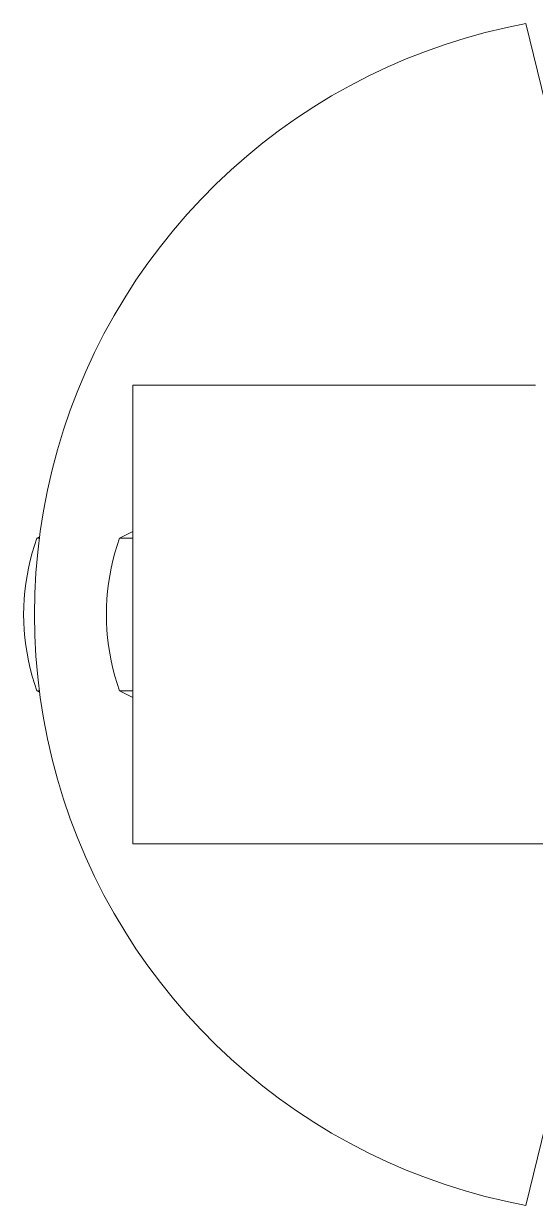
# Model space of a CAD drawing. Header units: inches. Extents: x -1 to 175, y 3 to 130.
# Drawn here: x 54.621 to 56.467, y 64.66 to 68.918 of the extents above; entities that cross this region are included whole.
import ezdxf

# ---------------------------------------------------------------- set-up
doc = ezdxf.new("R2010")
doc.units = ezdxf.units.IN
doc.layers.add('ZANO_R', color=7, linetype='Continuous', lineweight=0)

msp = doc.modelspace()

# ---------------------------------------------------------------- linework, layer by layer
at = {"layer": 'ZANO_R'}
for p, q in [((56.43263, 68.91838), (56.35897, 68.90346)), ((56.53106, 68.51613), (56.43263, 68.91838)), ((56.21343, 68.86601), (56.14172, 68.84352)), ((56.28588, 68.886), (56.21343, 68.86601)), ((56.35897, 68.90346), (56.28588, 68.886)), ((56.14172, 68.84352), (56.07084, 68.81855)), ((56.00087, 68.79114), (55.93188, 68.76132)), ((56.07084, 68.81855), (56.00087, 68.79114)), ((55.93188, 68.76132), (55.86398, 68.72912)), ((55.86398, 68.72912), (55.79723, 68.69459)), ((55.73172, 68.65775), (55.66753, 68.61867)), ((55.79723, 68.69459), (55.73172, 68.65775)), ((55.66753, 68.61867), (55.60474, 68.57739)), ((55.60474, 68.57739), (55.54341, 68.53395)), ((55.54341, 68.53395), (55.48363, 68.4884)), ((55.48363, 68.4884), (55.42547, 68.44082)), ((55.42547, 68.44082), (55.36899, 68.39124)), ((55.36899, 68.39124), (55.31426, 68.33973)), ((55.31426, 68.33973), (55.26136, 68.28635)), ((55.26136, 68.28635), (55.21034, 68.23117)), ((55.21034, 68.23117), (55.16127, 68.17425)), ((55.16127, 68.17425), (55.1142, 68.11566)), ((55.1142, 68.11566), (55.06919, 68.05548)), ((55.06919, 68.05548), (55.0263, 67.99377)), ((55.0263, 67.99377), (54.98557, 67.93061)), ((54.98557, 67.93061), (54.94707, 67.86607)), ((54.94707, 67.86607), (54.91082, 67.80024)), ((54.91082, 67.80024), (54.87688, 67.73319)), ((54.87688, 67.73319), (54.84529, 67.665)), ((54.84529, 67.665), (54.81608, 67.59575)), ((54.81608, 67.59575), (54.7893, 67.52553)), ((55.26752, 67.61574), (55.01468, 67.61574)), ((55.01468, 66.78897), (55.01468, 67.61574)), ((55.27926, 67.61574), (55.26752, 67.61574)), ((55.28311, 67.61574), (55.27926, 67.61574)), ((55.28868, 67.61574), (55.28311, 67.61574)), ((55.29868, 67.61574), (55.28868, 67.61574)), ((55.30265, 67.61574), (55.29868, 67.61574)), ((55.31422, 67.61574), (55.30265, 67.61574)), ((55.32593, 67.61574), (55.31422, 67.61574)), ((55.32973, 67.61574), (55.32593, 67.61574)), ((55.34027, 67.61574), (55.32973, 67.61574)), ((55.34521, 67.61574), (55.34027, 67.61574)), ((55.34908, 67.61574), (55.34521, 67.61574)), ((55.36066, 67.61574), (55.34908, 67.61574)), ((55.37212, 67.61574), (55.36066, 67.61574)), ((55.39146, 67.61574), (55.37212, 67.61574)), ((55.39503, 67.61574), (55.39146, 67.61574)), ((55.40682, 67.61574), (55.39503, 67.61574)), ((55.41782, 67.61574), (55.40682, 67.61574)), ((55.43743, 67.61574), (55.41782, 67.61574)), ((55.44284, 67.61574), (55.43743, 67.61574)), ((55.45269, 67.61574), (55.44284, 67.61574)), ((55.46301, 67.61574), (55.45269, 67.61574)), ((55.4831, 67.61574), (55.46301, 67.61574)), ((55.48541, 67.61574), (55.4831, 67.61574)), ((55.49825, 67.61574), (55.48541, 67.61574)), ((55.50768, 67.61574), (55.49825, 67.61574)), ((55.52845, 67.61574), (55.50768, 67.61574)), ((55.52982, 67.61574), (55.52845, 67.61574)), ((55.54349, 67.61574), (55.52982, 67.61574)), ((55.55183, 67.61574), (55.54349, 67.61574)), ((55.57347, 67.61574), (55.55183, 67.61574)), ((55.57682, 67.61574), (55.57347, 67.61574)), ((55.5884, 67.61574), (55.57682, 67.61574)), ((55.59511, 67.61574), (55.5884, 67.61574)), ((55.61814, 67.61574), (55.59511, 67.61574)), ((55.62602, 67.61574), (55.61814, 67.61574)), ((55.63295, 67.61574), (55.62602, 67.61574)), ((55.63847, 67.61574), (55.63295, 67.61574)), ((55.67713, 67.61574), (55.63847, 67.61574)), ((55.68095, 67.61574), (55.67713, 67.61574)), ((55.69177, 67.61574), (55.68095, 67.61574)), ((55.69555, 67.61574), (55.69177, 67.61574)), ((55.72092, 67.61574), (55.69555, 67.61574)), ((55.72378, 67.61574), (55.72092, 67.61574)), ((55.73544, 67.61574), (55.72378, 67.61574)), ((55.74357, 67.61574), (55.73544, 67.61574)), ((55.76432, 67.61574), (55.74357, 67.61574)), ((55.77236, 67.61574), (55.76432, 67.61574)), ((55.7787, 67.61574), (55.77236, 67.61574)), ((55.78458, 67.61574), (55.7787, 67.61574)), ((55.79303, 67.61574), (55.78458, 67.61574)), ((55.79513, 67.61574), (55.79303, 67.61574)), ((55.82155, 67.61574), (55.79513, 67.61574)), ((55.82498, 67.61574), (55.82155, 67.61574)), ((55.83574, 67.61574), (55.82498, 67.61574)), ((55.84459, 67.61574), (55.83574, 67.61574)), ((55.86397, 67.61574), (55.84459, 67.61574)), ((55.86888, 67.61574), (55.86397, 67.61574)), ((55.87801, 67.61574), (55.86888, 67.61574)), ((55.88441, 67.61574), (55.87801, 67.61574)), ((55.892, 67.61574), (55.88441, 67.61574)), ((55.89383, 67.61574), (55.892, 67.61574)), ((55.91983, 67.61574), (55.89383, 67.61574)), ((55.92325, 67.61574), (55.91983, 67.61574)), ((55.93367, 67.61574), (55.92325, 67.61574)), ((55.94242, 67.61574), (55.93367, 67.61574)), ((55.96119, 67.61574), (55.94242, 67.61574)), ((55.96456, 67.61574), (55.96119, 67.61574)), ((55.97488, 67.61574), (55.96456, 67.61574)), ((55.98029, 67.61574), (55.97488, 67.61574)), ((55.9885, 67.61574), (55.98029, 67.61574)), ((55.99163, 67.61574), (55.9885, 67.61574)), ((56.0156, 67.61574), (55.99163, 67.61574)), ((56.01749, 67.61574), (56.0156, 67.61574)), ((56.02907, 67.61574), (56.01749, 67.61574)), ((56.03585, 67.61574), (56.02907, 67.61574)), ((56.05583, 67.61574), (56.03585, 67.61574)), ((56.05938, 67.61574), (56.05583, 67.61574)), ((56.06913, 67.61574), (56.05938, 67.61574)), ((56.07205, 67.61574), (56.06913, 67.61574)), ((56.08238, 67.61574), (56.07205, 67.61574)), ((56.08853, 67.61574), (56.08238, 67.61574)), ((56.10869, 67.61574), (56.08853, 67.61574)), ((56.10994, 67.61574), (56.10869, 67.61574)), ((56.12176, 67.61574), (56.10994, 67.61574)), ((56.12509, 67.61574), (56.12176, 67.61574)), ((56.13478, 67.61574), (56.12509, 67.61574)), ((56.13718, 67.61574), (56.13478, 67.61574)), ((56.14773, 67.61574), (56.13718, 67.61574)), ((56.15333, 67.61574), (56.14773, 67.61574)), ((56.16063, 67.61574), (56.15333, 67.61574)), ((56.16435, 67.61574), (56.16063, 67.61574)), ((56.17346, 67.61574), (56.16435, 67.61574)), ((56.17657, 67.61574), (56.17346, 67.61574)), ((56.18624, 67.61574), (56.17657, 67.61574)), ((56.19145, 67.61574), (56.18624, 67.61574)), ((56.19895, 67.61574), (56.19145, 67.61574)), ((56.19998, 67.61574), (56.19895, 67.61574)), ((56.21161, 67.61574), (56.19998, 67.61574)), ((56.21847, 67.61574), (56.21161, 67.61574)), ((56.2242, 67.61574), (56.21847, 67.61574)), ((56.22647, 67.61574), (56.2242, 67.61574)), ((56.23673, 67.61574), (56.22647, 67.61574)), ((56.24275, 67.61574), (56.23673, 67.61574)), ((56.2492, 67.61574), (56.24275, 67.61574)), ((56.25092, 67.61574), (56.2492, 67.61574)), ((56.27396, 67.61574), (56.25092, 67.61574)), ((56.27955, 67.61574), (56.27396, 67.61574)), ((56.28624, 67.61574), (56.27955, 67.61574)), ((56.29051, 67.61574), (56.28624, 67.61574)), ((56.29846, 67.61574), (56.29051, 67.61574)), ((56.29908, 67.61574), (56.29846, 67.61574)), ((56.3227, 67.61574), (56.29908, 67.61574)), ((56.32671, 67.61574), (56.3227, 67.61574)), ((56.33473, 67.61574), (56.32671, 67.61574)), ((56.33858, 67.61574), (56.33473, 67.61574)), ((56.34669, 67.61574), (56.33858, 67.61574)), ((56.35245, 67.61574), (56.34669, 67.61574)), ((56.35859, 67.61574), (56.35245, 67.61574)), ((56.36019, 67.61574), (56.35859, 67.61574)), ((56.37042, 67.61574), (56.36019, 67.61574)), ((56.37365, 67.61574), (56.37042, 67.61574)), ((56.38218, 67.61574), (56.37365, 67.61574)), ((56.38433, 67.61574), (56.38218, 67.61574)), ((56.41708, 67.61574), (56.38433, 67.61574)), ((56.42034, 67.61574), (56.41708, 67.61574)), ((56.42857, 67.61574), (56.42034, 67.61574)), ((56.43233, 67.61574), (56.42857, 67.61574)), ((56.45137, 67.61574), (56.43233, 67.61574)), ((56.45827, 67.61574), (56.45137, 67.61574)), ((56.46266, 67.61574), (56.45827, 67.61574)), ((56.46679, 67.61574), (56.46266, 67.61574)), ((54.7893, 67.52553), (54.76496, 67.45443)), ((54.76496, 67.45443), (54.74311, 67.38253)), ((54.74311, 67.38253), (54.72377, 67.30991)), ((54.72377, 67.30991), (54.70696, 67.23666)), ((54.70696, 67.23666), (54.6927, 67.16287)), ((54.6927, 67.16287), (54.68101, 67.08863)), ((54.68101, 67.08863), (54.6719, 67.01403)), ((54.96676, 67.06456), (55.01468, 67.08774)), ((54.65195, 67.01103), (54.66007, 67.03794)), ((54.66007, 67.03794), (54.6691, 67.06456)), ((54.6691, 67.06456), (54.67833, 67.0688)), ((54.6691, 67.06456), (54.67778, 67.06456)), ((54.94987, 67.01098), (54.95786, 67.03791)), ((54.95786, 67.03791), (54.96676, 67.06456)), ((54.96676, 67.06456), (55.01468, 67.06456)), ((54.64476, 66.98385), (54.65195, 67.01103)), ((54.6719, 67.01403), (54.66539, 66.93916)), ((54.9428, 66.98379), (54.94987, 67.01098)), ((54.6332, 66.92883), (54.63851, 66.95644)), ((54.63851, 66.95644), (54.64476, 66.98385)), ((54.93142, 66.92877), (54.93665, 66.95638)), ((54.93665, 66.95638), (54.9428, 66.98379)), ((54.62884, 66.90106), (54.6332, 66.92883)), ((54.66539, 66.93916), (54.66148, 66.86411)), ((54.92713, 66.90101), (54.93142, 66.92877)), ((54.62299, 66.84515), (54.62544, 66.87316)), ((54.62544, 66.87316), (54.62884, 66.90106)), ((54.66148, 66.86411), (54.66017, 66.78897)), ((54.92138, 66.84512), (54.92378, 66.87311)), ((54.92378, 66.87311), (54.92713, 66.90101)), ((54.6215, 66.81708), (54.62299, 66.84515)), ((54.91992, 66.81706), (54.92138, 66.84512)), ((54.62098, 66.78897), (54.6215, 66.81708)), ((54.6215, 66.76087), (54.62098, 66.78897)), ((54.66017, 66.78897), (54.66148, 66.71383)), ((54.9194, 66.78897), (54.91992, 66.81706)), ((54.91992, 66.76088), (54.9194, 66.78897)), ((55.01468, 66.78897), (55.01468, 65.9622)), ((54.62299, 66.73279), (54.6215, 66.76087)), ((54.92138, 66.73283), (54.91992, 66.76088)), ((54.62544, 66.70479), (54.62299, 66.73279)), ((54.62884, 66.67688), (54.62544, 66.70479)), ((54.66148, 66.71383), (54.66539, 66.63878)), ((54.92378, 66.70483), (54.92138, 66.73283)), ((54.92713, 66.67694), (54.92378, 66.70483)), ((54.6332, 66.64911), (54.62884, 66.67688)), ((54.93142, 66.64917), (54.92713, 66.67694)), ((54.63851, 66.62151), (54.6332, 66.64911)), ((54.64476, 66.5941), (54.63851, 66.62151)), ((54.66539, 66.63878), (54.6719, 66.56391)), ((54.93665, 66.62157), (54.93142, 66.64917)), ((54.9428, 66.59416), (54.93665, 66.62157)), ((54.65195, 66.56692), (54.64476, 66.5941)), ((54.66007, 66.54), (54.65195, 66.56692)), ((54.94987, 66.56697), (54.9428, 66.59416)), ((54.95786, 66.54003), (54.94987, 66.56697)), ((54.6691, 66.51338), (54.66007, 66.54)), ((54.6719, 66.56391), (54.68101, 66.48931)), ((54.96676, 66.51338), (54.95786, 66.54003)), ((54.67778, 66.51338), (54.6691, 66.51338)), ((54.67833, 66.50914), (54.6691, 66.51338)), ((54.68101, 66.48931), (54.6927, 66.41508)), ((55.01468, 66.51338), (54.96676, 66.51338)), ((55.01468, 66.49021), (54.96676, 66.51338)), ((54.6927, 66.41508), (54.70696, 66.34129)), ((54.70696, 66.34129), (54.72377, 66.26804)), ((54.72377, 66.26804), (54.74311, 66.19542)), ((54.74311, 66.19542), (54.76496, 66.12352)), ((54.76496, 66.12352), (54.7893, 66.05241)), ((54.7893, 66.05241), (54.81608, 65.9822)), ((54.81608, 65.9822), (54.84529, 65.91295)), ((56.72208, 65.9622), (55.01468, 65.9622)), ((54.84529, 65.91295), (54.87688, 65.84476)), ((54.87688, 65.84476), (54.91082, 65.77771)), ((54.91082, 65.77771), (54.94707, 65.71187)), ((54.94707, 65.71187), (54.98557, 65.64734)), ((54.98557, 65.64734), (55.0263, 65.58418)), ((55.0263, 65.58418), (55.06919, 65.52247)), ((55.06919, 65.52247), (55.1142, 65.46228)), ((55.1142, 65.46228), (55.16127, 65.40369)), ((55.16127, 65.40369), (55.21034, 65.34678)), ((55.21034, 65.34678), (55.26136, 65.2916)), ((55.26136, 65.2916), (55.31426, 65.23822)), ((55.31426, 65.23822), (55.36899, 65.18671)), ((55.36899, 65.18671), (55.42547, 65.13713)), ((55.42547, 65.13713), (55.48363, 65.08954)), ((55.48363, 65.08954), (55.54341, 65.044)), ((55.54341, 65.044), (55.60474, 65.00056)), ((56.43263, 64.65957), (56.53106, 65.06182)), ((55.60474, 65.00056), (55.66753, 64.95927)), ((55.66753, 64.95927), (55.73172, 64.92019)), ((55.73172, 64.92019), (55.79723, 64.88336)), ((55.79723, 64.88336), (55.86398, 64.84882)), ((55.86398, 64.84882), (55.93188, 64.81663)), ((55.93188, 64.81663), (56.00087, 64.7868)), ((56.00087, 64.7868), (56.07084, 64.75939)), ((56.07084, 64.75939), (56.14172, 64.73443)), ((56.14172, 64.73443), (56.21343, 64.71194)), ((56.21343, 64.71194), (56.28588, 64.69195)), ((56.28588, 64.69195), (56.35897, 64.67448)), ((56.35897, 64.67448), (56.43263, 64.65957))]:
    msp.add_line(p, q, dxfattribs=at)

doc.saveas('drawing.dxf')
